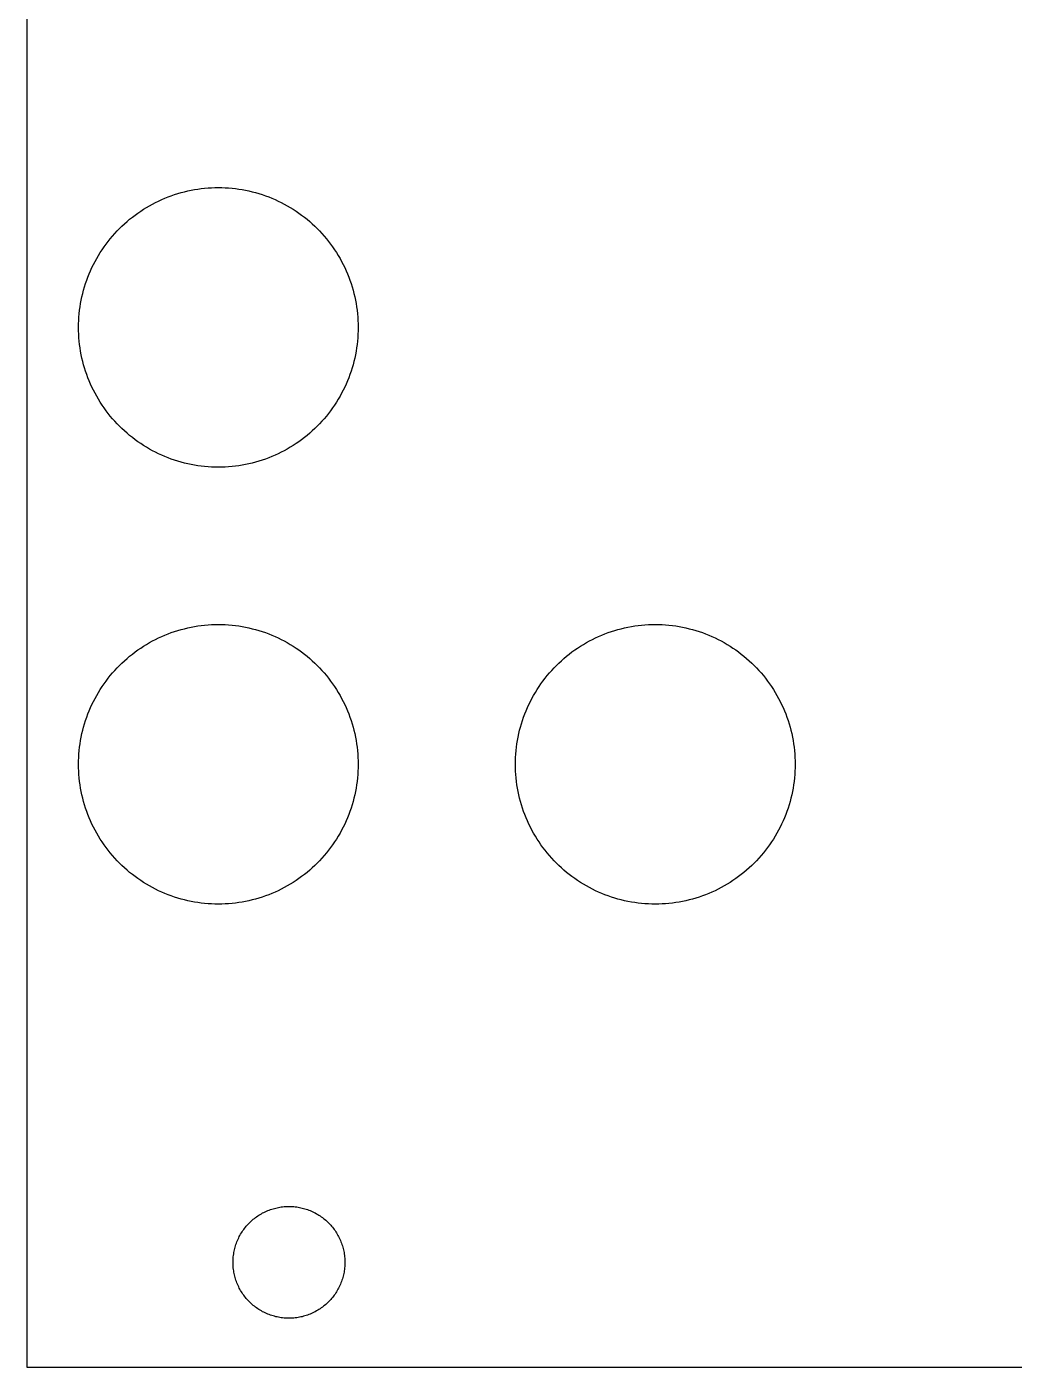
# Model space of a CAD drawing. Extents: x -30 to 30, y -11 to 117.
# Drawn here: x -30.48 to -2.23, y -11 to 27.35 of the extents above; entities that cross this region are included whole.
import ezdxf

# ---------------------------------------------------------------- set-up
doc = ezdxf.new("R2010")
doc.units = 0

msp = doc.modelspace()

# ---------------------------------------------------------------- linework, layer by layer
at = {"color": 34, "true_color": 0x008000}
for points in [[(-30.48, -10.999978, 0), (30.139894, -10.999978, 0), (30.139894, 117.499892, 0), (-30.48, 117.499892, 0), (-30.48, -10.999978, 0)], [(-28.999942, 18.750026, 0), (-28.998672, 18.84807, 0), (-28.995116, 18.946368, 0), (-28.98902, 19.044158, 0), (-28.980638, 19.142202, 0), (-28.96997, 19.239738, 0), (-28.956762, 19.33702, 0), (-28.941014, 19.433794, 0), (-28.92298, 19.530314, 0), (-28.90266, 19.626326, 0), (-28.880054, 19.72183, 0), (-28.855162, 19.816826, 0), (-28.82773, 19.91106, 0), (-28.798012, 20.004786, 0), (-28.766008, 20.097496, 0), (-28.731972, 20.189698, 0), (-28.695396, 20.28063, 0), (-28.656788, 20.371054, 0), (-28.615894, 20.460208, 0), (-28.572714, 20.548346, 0), (-28.527502, 20.635722, 0), (-28.480258, 20.721574, 0), (-28.430982, 20.80641, 0), (-28.37942, 20.889976, 0), (-28.325826, 20.972272, 0), (-28.2702, 21.053298, 0), (-28.212796, 21.1328, 0), (-28.15336, 21.211032, 0), (-28.091892, 21.287486, 0), (-28.0289, 21.36267, 0), (-27.963622, 21.43633, 0), (-27.89682, 21.508212, 0), (-27.828494, 21.57857, 0), (-27.758136, 21.646896, 0), (-27.686254, 21.713698, 0), (-27.612594, 21.778976, 0), (-27.53741, 21.841968, 0), (-27.460956, 21.903436, 0), (-27.382724, 21.962872, 0), (-27.303222, 22.020276, 0), (-27.222196, 22.075902, 0), (-27.1399, 22.129496, 0), (-27.056334, 22.181058, 0), (-26.971498, 22.230334, 0), (-26.885646, 22.277578, 0), (-26.79827, 22.32279, 0), (-26.710132, 22.36597, 0), (-26.620978, 22.406864, 0), (-26.530554, 22.445472, 0), (-26.439622, 22.482048, 0), (-26.34742, 22.516084, 0), (-26.25471, 22.548088, 0), (-26.160984, 22.577806, 0), (-26.06675, 22.605238, 0), (-25.971754, 22.63013, 0), (-25.87625, 22.652736, 0), (-25.780238, 22.673056, 0), (-25.683718, 22.69109, 0), (-25.586944, 22.706838, 0), (-25.489662, 22.720046, 0), (-25.392126, 22.730714, 0), (-25.294082, 22.739096, 0), (-25.196292, 22.745192, 0), (-25.097994, 22.748748, 0), (-24.99995, 22.750018, 0), (-24.901906, 22.748748, 0), (-24.803608, 22.745192, 0), (-24.705818, 22.739096, 0), (-24.607774, 22.730714, 0), (-24.510238, 22.720046, 0), (-24.412956, 22.706838, 0), (-24.316182, 22.69109, 0), (-24.219662, 22.673056, 0), (-24.12365, 22.652736, 0), (-24.028146, 22.63013, 0), (-23.93315, 22.605238, 0), (-23.838916, 22.577806, 0), (-23.74519, 22.548088, 0), (-23.65248, 22.516084, 0), (-23.560278, 22.482048, 0), (-23.469346, 22.445472, 0), (-23.378922, 22.406864, 0), (-23.289768, 22.36597, 0), (-23.20163, 22.32279, 0), (-23.114254, 22.277578, 0), (-23.028402, 22.230334, 0), (-22.943566, 22.181058, 0), (-22.86, 22.129496, 0), (-22.777704, 22.075902, 0), (-22.696678, 22.020276, 0), (-22.617176, 21.962872, 0), (-22.538944, 21.903436, 0), (-22.46249, 21.841968, 0), (-22.387306, 21.778976, 0), (-22.313646, 21.713698, 0), (-22.241764, 21.646896, 0), (-22.171406, 21.57857, 0), (-22.10308, 21.508212, 0), (-22.036278, 21.43633, 0), (-21.971, 21.36267, 0), (-21.908008, 21.287486, 0), (-21.84654, 21.211032, 0), (-21.787104, 21.1328, 0), (-21.7297, 21.053298, 0), (-21.674074, 20.972272, 0), (-21.62048, 20.889976, 0), (-21.568918, 20.80641, 0), (-21.519642, 20.721574, 0), (-21.472398, 20.635722, 0), (-21.427186, 20.548346, 0), (-21.384006, 20.460208, 0), (-21.343112, 20.371054, 0), (-21.304504, 20.28063, 0), (-21.267928, 20.189698, 0), (-21.233892, 20.097496, 0), (-21.201888, 20.004786, 0), (-21.17217, 19.91106, 0), (-21.144738, 19.816826, 0), (-21.119846, 19.72183, 0), (-21.09724, 19.626326, 0), (-21.07692, 19.530314, 0), (-21.058886, 19.433794, 0), (-21.043138, 19.33702, 0), (-21.02993, 19.239738, 0), (-21.019262, 19.142202, 0), (-21.01088, 19.044158, 0), (-21.004784, 18.946368, 0), (-21.001228, 18.84807, 0), (-20.999958, 18.750026, 0), (-21.001228, 18.651982, 0), (-21.004784, 18.553684, 0), (-21.01088, 18.455894, 0), (-21.019262, 18.35785, 0), (-21.02993, 18.260314, 0), (-21.043138, 18.163032, 0), (-21.058886, 18.066258, 0), (-21.07692, 17.969738, 0), (-21.09724, 17.873726, 0), (-21.119846, 17.778222, 0), (-21.144738, 17.683226, 0), (-21.17217, 17.588992, 0), (-21.201888, 17.495266, 0), (-21.233892, 17.402556, 0), (-21.267928, 17.310354, 0), (-21.304504, 17.219422, 0), (-21.343112, 17.128998, 0), (-21.384006, 17.039844, 0), (-21.427186, 16.951706, 0), (-21.472398, 16.86433, 0), (-21.519642, 16.778478, 0), (-21.568918, 16.693642, 0), (-21.62048, 16.610076, 0), (-21.674074, 16.52778, 0), (-21.7297, 16.446754, 0), (-21.787104, 16.367252, 0), (-21.84654, 16.28902, 0), (-21.908008, 16.212566, 0), (-21.971, 16.137382, 0), (-22.036278, 16.063722, 0), (-22.10308, 15.99184, 0), (-22.171406, 15.921482, 0), (-22.241764, 15.853156, 0), (-22.313646, 15.786354, 0), (-22.387306, 15.721076, 0), (-22.46249, 15.658084, 0), (-22.538944, 15.596616, 0), (-22.617176, 15.53718, 0), (-22.696678, 15.479776, 0), (-22.777704, 15.42415, 0), (-22.86, 15.370556, 0), (-22.943566, 15.318994, 0), (-23.028402, 15.269718, 0), (-23.114254, 15.222474, 0), (-23.20163, 15.177262, 0), (-23.289768, 15.134082, 0), (-23.378922, 15.093188, 0), (-23.469346, 15.05458, 0), (-23.560278, 15.018004, 0), (-23.65248, 14.983968, 0), (-23.74519, 14.951964, 0), (-23.838916, 14.922246, 0), (-23.93315, 14.894814, 0), (-24.028146, 14.869922, 0), (-24.12365, 14.847316, 0), (-24.219662, 14.826996, 0), (-24.316182, 14.808962, 0), (-24.412956, 14.793214, 0), (-24.510238, 14.780006, 0), (-24.607774, 14.769338, 0), (-24.705818, 14.760956, 0), (-24.803608, 14.75486, 0), (-24.901906, 14.751304, 0), (-24.99995, 14.750034, 0), (-25.097994, 14.751304, 0), (-25.196292, 14.75486, 0), (-25.294082, 14.760956, 0), (-25.392126, 14.769338, 0), (-25.489662, 14.780006, 0), (-25.586944, 14.793214, 0), (-25.683718, 14.808962, 0), (-25.780238, 14.826996, 0), (-25.87625, 14.847316, 0), (-25.971754, 14.869922, 0), (-26.06675, 14.894814, 0), (-26.160984, 14.922246, 0), (-26.25471, 14.951964, 0), (-26.34742, 14.983968, 0), (-26.439622, 15.018004, 0), (-26.530554, 15.05458, 0), (-26.620978, 15.093188, 0), (-26.710132, 15.134082, 0), (-26.79827, 15.177262, 0), (-26.885646, 15.222474, 0), (-26.971498, 15.269718, 0), (-27.056334, 15.318994, 0), (-27.1399, 15.370556, 0), (-27.222196, 15.42415, 0), (-27.303222, 15.479776, 0), (-27.382724, 15.53718, 0), (-27.460956, 15.596616, 0), (-27.53741, 15.658084, 0), (-27.612594, 15.721076, 0), (-27.686254, 15.786354, 0), (-27.758136, 15.853156, 0), (-27.828494, 15.921482, 0), (-27.89682, 15.99184, 0), (-27.963622, 16.063722, 0), (-28.0289, 16.137382, 0), (-28.091892, 16.212566, 0), (-28.15336, 16.28902, 0), (-28.212796, 16.367252, 0), (-28.2702, 16.446754, 0), (-28.325826, 16.52778, 0), (-28.37942, 16.610076, 0), (-28.430982, 16.693642, 0), (-28.480258, 16.778478, 0), (-28.527502, 16.86433, 0), (-28.572714, 16.951706, 0), (-28.615894, 17.039844, 0), (-28.656788, 17.128998, 0), (-28.695396, 17.219422, 0), (-28.731972, 17.310354, 0), (-28.766008, 17.402556, 0), (-28.798012, 17.495266, 0), (-28.82773, 17.588992, 0), (-28.855162, 17.683226, 0), (-28.880054, 17.778222, 0), (-28.90266, 17.873726, 0), (-28.92298, 17.969738, 0), (-28.941014, 18.066258, 0), (-28.956762, 18.163032, 0), (-28.96997, 18.260314, 0), (-28.980638, 18.35785, 0), (-28.98902, 18.455894, 0), (-28.995116, 18.553684, 0), (-28.998672, 18.651982, 0), (-28.999942, 18.750026, 0)], [(-28.999942, 6.249924, 0), (-28.998672, 6.347968, 0), (-28.995116, 6.446266, 0), (-28.98902, 6.544056, 0), (-28.980638, 6.6421, 0), (-28.96997, 6.739636, 0), (-28.956762, 6.836918, 0), (-28.941014, 6.933692, 0), (-28.92298, 7.030212, 0), (-28.90266, 7.126224, 0), (-28.880054, 7.221728, 0), (-28.855162, 7.316724, 0), (-28.82773, 7.410958, 0), (-28.798012, 7.504684, 0), (-28.766008, 7.597394, 0), (-28.731972, 7.689596, 0), (-28.695396, 7.780528, 0), (-28.656788, 7.870952, 0), (-28.615894, 7.960106, 0), (-28.572714, 8.048244, 0), (-28.527502, 8.13562, 0), (-28.480258, 8.221472, 0), (-28.430982, 8.306308, 0), (-28.37942, 8.389874, 0), (-28.325826, 8.47217, 0), (-28.2702, 8.553196, 0), (-28.212796, 8.632698, 0), (-28.15336, 8.71093, 0), (-28.091892, 8.787384, 0), (-28.0289, 8.862568, 0), (-27.963622, 8.936228, 0), (-27.89682, 9.00811, 0), (-27.828494, 9.078468, 0), (-27.758136, 9.146794, 0), (-27.686254, 9.213596, 0), (-27.612594, 9.278874, 0), (-27.53741, 9.341866, 0), (-27.460956, 9.403334, 0), (-27.382724, 9.46277, 0), (-27.303222, 9.520174, 0), (-27.222196, 9.5758, 0), (-27.1399, 9.629394, 0), (-27.056334, 9.680956, 0), (-26.971498, 9.730232, 0), (-26.885646, 9.777476, 0), (-26.79827, 9.822688, 0), (-26.710132, 9.865868, 0), (-26.620978, 9.906762, 0), (-26.530554, 9.94537, 0), (-26.439622, 9.981946, 0), (-26.34742, 10.015982, 0), (-26.25471, 10.047986, 0), (-26.160984, 10.077704, 0), (-26.06675, 10.105136, 0), (-25.971754, 10.130028, 0), (-25.87625, 10.152634, 0), (-25.780238, 10.172954, 0), (-25.683718, 10.190988, 0), (-25.586944, 10.206736, 0), (-25.489662, 10.219944, 0), (-25.392126, 10.230612, 0), (-25.294082, 10.238994, 0), (-25.196292, 10.24509, 0), (-25.097994, 10.248646, 0), (-24.99995, 10.249916, 0), (-24.901906, 10.248646, 0), (-24.803608, 10.24509, 0), (-24.705818, 10.238994, 0), (-24.607774, 10.230612, 0), (-24.510238, 10.219944, 0), (-24.412956, 10.206736, 0), (-24.316182, 10.190988, 0), (-24.219662, 10.172954, 0), (-24.12365, 10.152634, 0), (-24.028146, 10.130028, 0), (-23.93315, 10.105136, 0), (-23.838916, 10.077704, 0), (-23.74519, 10.047986, 0), (-23.65248, 10.015982, 0), (-23.560278, 9.981946, 0), (-23.469346, 9.94537, 0), (-23.378922, 9.906762, 0), (-23.289768, 9.865868, 0), (-23.20163, 9.822688, 0), (-23.114254, 9.777476, 0), (-23.028402, 9.730232, 0), (-22.943566, 9.680956, 0), (-22.86, 9.629394, 0), (-22.777704, 9.5758, 0), (-22.696678, 9.520174, 0), (-22.617176, 9.46277, 0), (-22.538944, 9.403334, 0), (-22.46249, 9.341866, 0), (-22.387306, 9.278874, 0), (-22.313646, 9.213596, 0), (-22.241764, 9.146794, 0), (-22.171406, 9.078468, 0), (-22.10308, 9.00811, 0), (-22.036278, 8.936228, 0), (-21.971, 8.862568, 0), (-21.908008, 8.787384, 0), (-21.84654, 8.71093, 0), (-21.787104, 8.632698, 0), (-21.7297, 8.553196, 0), (-21.674074, 8.47217, 0), (-21.62048, 8.389874, 0), (-21.568918, 8.306308, 0), (-21.519642, 8.221472, 0), (-21.472398, 8.13562, 0), (-21.427186, 8.048244, 0), (-21.384006, 7.960106, 0), (-21.343112, 7.870952, 0), (-21.304504, 7.780528, 0), (-21.267928, 7.689596, 0), (-21.233892, 7.597394, 0), (-21.201888, 7.504684, 0), (-21.17217, 7.410958, 0), (-21.144738, 7.316724, 0), (-21.119846, 7.221728, 0), (-21.09724, 7.126224, 0), (-21.07692, 7.030212, 0), (-21.058886, 6.933692, 0), (-21.043138, 6.836918, 0), (-21.02993, 6.739636, 0), (-21.019262, 6.6421, 0), (-21.01088, 6.544056, 0), (-21.004784, 6.446266, 0), (-21.001228, 6.347968, 0), (-20.999958, 6.249924, 0), (-21.001228, 6.15188, 0), (-21.004784, 6.053582, 0), (-21.01088, 5.955792, 0), (-21.019262, 5.857748, 0), (-21.02993, 5.760212, 0), (-21.043138, 5.66293, 0), (-21.058886, 5.566156, 0), (-21.07692, 5.469636, 0), (-21.09724, 5.373624, 0), (-21.119846, 5.27812, 0), (-21.144738, 5.183124, 0), (-21.17217, 5.08889, 0), (-21.201888, 4.995164, 0), (-21.233892, 4.902454, 0), (-21.267928, 4.810252, 0), (-21.304504, 4.71932, 0), (-21.343112, 4.628896, 0), (-21.384006, 4.539742, 0), (-21.427186, 4.451604, 0), (-21.472398, 4.364228, 0), (-21.519642, 4.278376, 0), (-21.568918, 4.19354, 0), (-21.62048, 4.109974, 0), (-21.674074, 4.027678, 0), (-21.7297, 3.946652, 0), (-21.787104, 3.86715, 0), (-21.84654, 3.788918, 0), (-21.908008, 3.712464, 0), (-21.971, 3.63728, 0), (-22.036278, 3.56362, 0), (-22.10308, 3.491738, 0), (-22.171406, 3.42138, 0), (-22.241764, 3.353054, 0), (-22.313646, 3.286252, 0), (-22.387306, 3.220974, 0), (-22.46249, 3.157982, 0), (-22.538944, 3.096514, 0), (-22.617176, 3.037078, 0), (-22.696678, 2.979674, 0), (-22.777704, 2.924048, 0), (-22.86, 2.870454, 0), (-22.943566, 2.818892, 0), (-23.028402, 2.769616, 0), (-23.114254, 2.722372, 0), (-23.20163, 2.67716, 0), (-23.289768, 2.63398, 0), (-23.378922, 2.593086, 0), (-23.469346, 2.554478, 0), (-23.560278, 2.517902, 0), (-23.65248, 2.483866, 0), (-23.74519, 2.451862, 0), (-23.838916, 2.422144, 0), (-23.93315, 2.394712, 0), (-24.028146, 2.36982, 0), (-24.12365, 2.347214, 0), (-24.219662, 2.326894, 0), (-24.316182, 2.30886, 0), (-24.412956, 2.293112, 0), (-24.510238, 2.279904, 0), (-24.607774, 2.269236, 0), (-24.705818, 2.260854, 0), (-24.803608, 2.254758, 0), (-24.901906, 2.251202, 0), (-24.99995, 2.249932, 0), (-25.097994, 2.251202, 0), (-25.196292, 2.254758, 0), (-25.294082, 2.260854, 0), (-25.392126, 2.269236, 0), (-25.489662, 2.279904, 0), (-25.586944, 2.293112, 0), (-25.683718, 2.30886, 0), (-25.780238, 2.326894, 0), (-25.87625, 2.347214, 0), (-25.971754, 2.36982, 0), (-26.06675, 2.394712, 0), (-26.160984, 2.422144, 0), (-26.25471, 2.451862, 0), (-26.34742, 2.483866, 0), (-26.439622, 2.517902, 0), (-26.530554, 2.554478, 0), (-26.620978, 2.593086, 0), (-26.710132, 2.63398, 0), (-26.79827, 2.67716, 0), (-26.885646, 2.722372, 0), (-26.971498, 2.769616, 0), (-27.056334, 2.818892, 0), (-27.1399, 2.870454, 0), (-27.222196, 2.924048, 0), (-27.303222, 2.979674, 0), (-27.382724, 3.037078, 0), (-27.460956, 3.096514, 0), (-27.53741, 3.157982, 0), (-27.612594, 3.220974, 0), (-27.686254, 3.286252, 0), (-27.758136, 3.353054, 0), (-27.828494, 3.42138, 0), (-27.89682, 3.491738, 0), (-27.963622, 3.56362, 0), (-28.0289, 3.63728, 0), (-28.091892, 3.712464, 0), (-28.15336, 3.788918, 0), (-28.212796, 3.86715, 0), (-28.2702, 3.946652, 0), (-28.325826, 4.027678, 0), (-28.37942, 4.109974, 0), (-28.430982, 4.19354, 0), (-28.480258, 4.278376, 0), (-28.527502, 4.364228, 0), (-28.572714, 4.451604, 0), (-28.615894, 4.539742, 0), (-28.656788, 4.628896, 0), (-28.695396, 4.71932, 0), (-28.731972, 4.810252, 0), (-28.766008, 4.902454, 0), (-28.798012, 4.995164, 0), (-28.82773, 5.08889, 0), (-28.855162, 5.183124, 0), (-28.880054, 5.27812, 0), (-28.90266, 5.373624, 0), (-28.92298, 5.469636, 0), (-28.941014, 5.566156, 0), (-28.956762, 5.66293, 0), (-28.96997, 5.760212, 0), (-28.980638, 5.857748, 0), (-28.98902, 5.955792, 0), (-28.995116, 6.053582, 0), (-28.998672, 6.15188, 0), (-28.999942, 6.249924, 0)], [(-16.500094, 6.249924, 0), (-16.498824, 6.347968, 0), (-16.495268, 6.446266, 0), (-16.489172, 6.544056, 0), (-16.48079, 6.6421, 0), (-16.470122, 6.739636, 0), (-16.456914, 6.836918, 0), (-16.441166, 6.933692, 0), (-16.423132, 7.030212, 0), (-16.402812, 7.126224, 0), (-16.380206, 7.221728, 0), (-16.355314, 7.316724, 0), (-16.327882, 7.410958, 0), (-16.298164, 7.504684, 0), (-16.26616, 7.597394, 0), (-16.232124, 7.689596, 0), (-16.195548, 7.780528, 0), (-16.15694, 7.870952, 0), (-16.116046, 7.960106, 0), (-16.072866, 8.048244, 0), (-16.027654, 8.13562, 0), (-15.98041, 8.221472, 0), (-15.931134, 8.306308, 0), (-15.879572, 8.389874, 0), (-15.825978, 8.47217, 0), (-15.770352, 8.553196, 0), (-15.712948, 8.632698, 0), (-15.653512, 8.71093, 0), (-15.592044, 8.787384, 0), (-15.529052, 8.862568, 0), (-15.463774, 8.936228, 0), (-15.396972, 9.00811, 0), (-15.328646, 9.078468, 0), (-15.258288, 9.146794, 0), (-15.186406, 9.213596, 0), (-15.112746, 9.278874, 0), (-15.037562, 9.341866, 0), (-14.961108, 9.403334, 0), (-14.882876, 9.46277, 0), (-14.803374, 9.520174, 0), (-14.722348, 9.5758, 0), (-14.640052, 9.629394, 0), (-14.556486, 9.680956, 0), (-14.47165, 9.730232, 0), (-14.385798, 9.777476, 0), (-14.298422, 9.822688, 0), (-14.210284, 9.865868, 0), (-14.12113, 9.906762, 0), (-14.030706, 9.94537, 0), (-13.939774, 9.981946, 0), (-13.847572, 10.015982, 0), (-13.754862, 10.047986, 0), (-13.661136, 10.077704, 0), (-13.566902, 10.105136, 0), (-13.471906, 10.130028, 0), (-13.376402, 10.152634, 0), (-13.28039, 10.172954, 0), (-13.18387, 10.190988, 0), (-13.087096, 10.206736, 0), (-12.989814, 10.219944, 0), (-12.892278, 10.230612, 0), (-12.794234, 10.238994, 0), (-12.696444, 10.24509, 0), (-12.598146, 10.248646, 0), (-12.500102, 10.249916, 0), (-12.402058, 10.248646, 0), (-12.30376, 10.24509, 0), (-12.20597, 10.238994, 0), (-12.107926, 10.230612, 0), (-12.01039, 10.219944, 0), (-11.913108, 10.206736, 0), (-11.816334, 10.190988, 0), (-11.719814, 10.172954, 0), (-11.623802, 10.152634, 0), (-11.528298, 10.130028, 0), (-11.433302, 10.105136, 0), (-11.339068, 10.077704, 0), (-11.245342, 10.047986, 0), (-11.152632, 10.015982, 0), (-11.06043, 9.981946, 0), (-10.969498, 9.94537, 0), (-10.879074, 9.906762, 0), (-10.78992, 9.865868, 0), (-10.701782, 9.822688, 0), (-10.614406, 9.777476, 0), (-10.528554, 9.730232, 0), (-10.443718, 9.680956, 0), (-10.360152, 9.629394, 0), (-10.277856, 9.5758, 0), (-10.19683, 9.520174, 0), (-10.117328, 9.46277, 0), (-10.039096, 9.403334, 0), (-9.962642, 9.341866, 0), (-9.887458, 9.278874, 0), (-9.813798, 9.213596, 0), (-9.741916, 9.146794, 0), (-9.671558, 9.078468, 0), (-9.603232, 9.00811, 0), (-9.53643, 8.936228, 0), (-9.471152, 8.862568, 0), (-9.40816, 8.787384, 0), (-9.346692, 8.71093, 0), (-9.287256, 8.632698, 0), (-9.229852, 8.553196, 0), (-9.174226, 8.47217, 0), (-9.120632, 8.389874, 0), (-9.06907, 8.306308, 0), (-9.019794, 8.221472, 0), (-8.97255, 8.13562, 0), (-8.927338, 8.048244, 0), (-8.884158, 7.960106, 0), (-8.843264, 7.870952, 0), (-8.804656, 7.780528, 0), (-8.76808, 7.689596, 0), (-8.734044, 7.597394, 0), (-8.70204, 7.504684, 0), (-8.672322, 7.410958, 0), (-8.64489, 7.316724, 0), (-8.619998, 7.221728, 0), (-8.597392, 7.126224, 0), (-8.577072, 7.030212, 0), (-8.559038, 6.933692, 0), (-8.54329, 6.836918, 0), (-8.530082, 6.739636, 0), (-8.519414, 6.6421, 0), (-8.511032, 6.544056, 0), (-8.504936, 6.446266, 0), (-8.50138, 6.347968, 0), (-8.50011, 6.249924, 0), (-8.50138, 6.15188, 0), (-8.504936, 6.053582, 0), (-8.511032, 5.955792, 0), (-8.519414, 5.857748, 0), (-8.530082, 5.760212, 0), (-8.54329, 5.66293, 0), (-8.559038, 5.566156, 0), (-8.577072, 5.469636, 0), (-8.597392, 5.373624, 0), (-8.619998, 5.27812, 0), (-8.64489, 5.183124, 0), (-8.672322, 5.08889, 0), (-8.70204, 4.995164, 0), (-8.734044, 4.902454, 0), (-8.76808, 4.810252, 0), (-8.804656, 4.71932, 0), (-8.843264, 4.628896, 0), (-8.884158, 4.539742, 0), (-8.927338, 4.451604, 0), (-8.97255, 4.364228, 0), (-9.019794, 4.278376, 0), (-9.06907, 4.19354, 0), (-9.120632, 4.109974, 0), (-9.174226, 4.027678, 0), (-9.229852, 3.946652, 0), (-9.287256, 3.86715, 0), (-9.346692, 3.788918, 0), (-9.40816, 3.712464, 0), (-9.471152, 3.63728, 0), (-9.53643, 3.56362, 0), (-9.603232, 3.491738, 0), (-9.671558, 3.42138, 0), (-9.741916, 3.353054, 0), (-9.813798, 3.286252, 0), (-9.887458, 3.220974, 0), (-9.962642, 3.157982, 0), (-10.039096, 3.096514, 0), (-10.117328, 3.037078, 0), (-10.19683, 2.979674, 0), (-10.277856, 2.924048, 0), (-10.360152, 2.870454, 0), (-10.443718, 2.818892, 0), (-10.528554, 2.769616, 0), (-10.614406, 2.722372, 0), (-10.701782, 2.67716, 0), (-10.78992, 2.63398, 0), (-10.879074, 2.593086, 0), (-10.969498, 2.554478, 0), (-11.06043, 2.517902, 0), (-11.152632, 2.483866, 0), (-11.245342, 2.451862, 0), (-11.339068, 2.422144, 0), (-11.433302, 2.394712, 0), (-11.528298, 2.36982, 0), (-11.623802, 2.347214, 0), (-11.719814, 2.326894, 0), (-11.816334, 2.30886, 0), (-11.913108, 2.293112, 0), (-12.01039, 2.279904, 0), (-12.107926, 2.269236, 0), (-12.20597, 2.260854, 0), (-12.30376, 2.254758, 0), (-12.402058, 2.251202, 0), (-12.500102, 2.249932, 0), (-12.598146, 2.251202, 0), (-12.696444, 2.254758, 0), (-12.794234, 2.260854, 0), (-12.892278, 2.269236, 0), (-12.989814, 2.279904, 0), (-13.087096, 2.293112, 0), (-13.18387, 2.30886, 0), (-13.28039, 2.326894, 0), (-13.376402, 2.347214, 0), (-13.471906, 2.36982, 0), (-13.566902, 2.394712, 0), (-13.661136, 2.422144, 0), (-13.754862, 2.451862, 0), (-13.847572, 2.483866, 0), (-13.939774, 2.517902, 0), (-14.030706, 2.554478, 0), (-14.12113, 2.593086, 0), (-14.210284, 2.63398, 0), (-14.298422, 2.67716, 0), (-14.385798, 2.722372, 0), (-14.47165, 2.769616, 0), (-14.556486, 2.818892, 0), (-14.640052, 2.870454, 0), (-14.722348, 2.924048, 0), (-14.803374, 2.979674, 0), (-14.882876, 3.037078, 0), (-14.961108, 3.096514, 0), (-15.037562, 3.157982, 0), (-15.112746, 3.220974, 0), (-15.186406, 3.286252, 0), (-15.258288, 3.353054, 0), (-15.328646, 3.42138, 0), (-15.396972, 3.491738, 0), (-15.463774, 3.56362, 0), (-15.529052, 3.63728, 0), (-15.592044, 3.712464, 0), (-15.653512, 3.788918, 0), (-15.712948, 3.86715, 0), (-15.770352, 3.946652, 0), (-15.825978, 4.027678, 0), (-15.879572, 4.109974, 0), (-15.931134, 4.19354, 0), (-15.98041, 4.278376, 0), (-16.027654, 4.364228, 0), (-16.072866, 4.451604, 0), (-16.116046, 4.539742, 0), (-16.15694, 4.628896, 0), (-16.195548, 4.71932, 0), (-16.232124, 4.810252, 0), (-16.26616, 4.902454, 0), (-16.298164, 4.995164, 0), (-16.327882, 5.08889, 0), (-16.355314, 5.183124, 0), (-16.380206, 5.27812, 0), (-16.402812, 5.373624, 0), (-16.423132, 5.469636, 0), (-16.441166, 5.566156, 0), (-16.456914, 5.66293, 0), (-16.470122, 5.760212, 0), (-16.48079, 5.857748, 0), (-16.489172, 5.955792, 0), (-16.495268, 6.053582, 0), (-16.498824, 6.15188, 0), (-16.500094, 6.249924, 0)], [(-24.579834, -7.999984, 0), (-24.579326, -7.959852, 0), (-24.577802, -7.91972, 0), (-24.575262, -7.879588, 0), (-24.571706, -7.839456, 0), (-24.567134, -7.799578, 0), (-24.5618, -7.7597, 0), (-24.555196, -7.720076, 0), (-24.547576, -7.680452, 0), (-24.539194, -7.641082, 0), (-24.529542, -7.60222, 0), (-24.519128, -7.563358, 0), (-24.507698, -7.52475, 0), (-24.495252, -7.486396, 0), (-24.48179, -7.44855, 0), (-24.467566, -7.410958, 0), (-24.452326, -7.373874, 0), (-24.43607, -7.337044, 0), (-24.418798, -7.300722, 0), (-24.400764, -7.264654, 0), (-24.381968, -7.229094, 0), (-24.362156, -7.194296, 0), (-24.341328, -7.159752, 0), (-24.319992, -7.125716, 0), (-24.297386, -7.092442, 0), (-24.274272, -7.059676, 0), (-24.250142, -7.027418, 0), (-24.225504, -6.995668, 0), (-24.19985, -6.96468, 0), (-24.173434, -6.934454, 0), (-24.146256, -6.904736, 0), (-24.118316, -6.87578, 0), (-24.089614, -6.847586, 0), (-24.060404, -6.8199, 0), (-24.030432, -6.79323, 0), (-23.999698, -6.767322, 0), (-23.968456, -6.741922, 0), (-23.936452, -6.717538, 0), (-23.90394, -6.693916, 0), (-23.87092, -6.671056, 0), (-23.837138, -6.649212, 0), (-23.802848, -6.627876, 0), (-23.768304, -6.60781, 0), (-23.732998, -6.588252, 0), (-23.697184, -6.569964, 0), (-23.661116, -6.552184, 0), (-23.62454, -6.535674, 0), (-23.587456, -6.519926, 0), (-23.550118, -6.505194, 0), (-23.512272, -6.491224, 0), (-23.474172, -6.47827, 0), (-23.435818, -6.466332, 0), (-23.39721, -6.45541, 0), (-23.358348, -6.445504, 0), (-23.318978, -6.43636, 0), (-23.279608, -6.428486, 0), (-23.239984, -6.421374, 0), (-23.20036, -6.415278, 0), (-23.160482, -6.410198, 0), (-23.12035, -6.406134, 0), (-23.080472, -6.403086, 0), (-23.040086, -6.401054, 0), (-22.999954, -6.400038, 0), (-22.959822, -6.400038, 0), (-22.91969, -6.401054, 0), (-22.879304, -6.403086, 0), (-22.839426, -6.406134, 0), (-22.799294, -6.410198, 0), (-22.759416, -6.415278, 0), (-22.719792, -6.421374, 0), (-22.680168, -6.428486, 0), (-22.640798, -6.43636, 0), (-22.601428, -6.445504, 0), (-22.562566, -6.45541, 0), (-22.523958, -6.466332, 0), (-22.485604, -6.47827, 0), (-22.447504, -6.491224, 0), (-22.409658, -6.505194, 0), (-22.37232, -6.519926, 0), (-22.335236, -6.535674, 0), (-22.29866, -6.552184, 0), (-22.262592, -6.569964, 0), (-22.226778, -6.588252, 0), (-22.191472, -6.60781, 0), (-22.156928, -6.627876, 0), (-22.122638, -6.649212, 0), (-22.088856, -6.671056, 0), (-22.055836, -6.693916, 0), (-22.023324, -6.717538, 0), (-21.99132, -6.741922, 0), (-21.960078, -6.767322, 0), (-21.929344, -6.79323, 0), (-21.899372, -6.8199, 0), (-21.870162, -6.847586, 0), (-21.84146, -6.87578, 0), (-21.81352, -6.904736, 0), (-21.786342, -6.934454, 0), (-21.759926, -6.96468, 0), (-21.734272, -6.995668, 0), (-21.709634, -7.027418, 0), (-21.685504, -7.059676, 0), (-21.66239, -7.092442, 0), (-21.639784, -7.125716, 0), (-21.618448, -7.159752, 0), (-21.59762, -7.194296, 0), (-21.577808, -7.229094, 0), (-21.559012, -7.264654, 0), (-21.540978, -7.300722, 0), (-21.523706, -7.337044, 0), (-21.50745, -7.373874, 0), (-21.49221, -7.410958, 0), (-21.477986, -7.44855, 0), (-21.464524, -7.486396, 0), (-21.452078, -7.52475, 0), (-21.440648, -7.563358, 0), (-21.430234, -7.60222, 0), (-21.420582, -7.641082, 0), (-21.4122, -7.680452, 0), (-21.40458, -7.720076, 0), (-21.397976, -7.7597, 0), (-21.392642, -7.799578, 0), (-21.38807, -7.839456, 0), (-21.384514, -7.879588, 0), (-21.381974, -7.91972, 0), (-21.38045, -7.959852, 0), (-21.379942, -7.999984, 0), (-21.38045, -8.040116, 0), (-21.381974, -8.080248, 0), (-21.384514, -8.12038, 0), (-21.38807, -8.160512, 0), (-21.392642, -8.20039, 0), (-21.397976, -8.240268, 0), (-21.40458, -8.279892, 0), (-21.4122, -8.319516, 0), (-21.420582, -8.358886, 0), (-21.430234, -8.397748, 0), (-21.440648, -8.43661, 0), (-21.452078, -8.475218, 0), (-21.464524, -8.513572, 0), (-21.477986, -8.551418, 0), (-21.49221, -8.58901, 0), (-21.50745, -8.626094, 0), (-21.523706, -8.662924, 0), (-21.540978, -8.699246, 0), (-21.559012, -8.735314, 0), (-21.577808, -8.770874, 0), (-21.59762, -8.805672, 0), (-21.618448, -8.840216, 0), (-21.639784, -8.874252, 0), (-21.66239, -8.907526, 0), (-21.685504, -8.940292, 0), (-21.709634, -8.97255, 0), (-21.734272, -9.0043, 0), (-21.759926, -9.035288, 0), (-21.786342, -9.065514, 0), (-21.81352, -9.095232, 0), (-21.84146, -9.124188, 0), (-21.870162, -9.152382, 0), (-21.899372, -9.180068, 0), (-21.929344, -9.206738, 0), (-21.960078, -9.232646, 0), (-21.99132, -9.258046, 0), (-22.023324, -9.28243, 0), (-22.055836, -9.306052, 0), (-22.088856, -9.328912, 0), (-22.122638, -9.350756, 0), (-22.156928, -9.372092, 0), (-22.191472, -9.392158, 0), (-22.226778, -9.411716, 0), (-22.262592, -9.430004, 0), (-22.29866, -9.447784, 0), (-22.335236, -9.464294, 0), (-22.37232, -9.480042, 0), (-22.409658, -9.494774, 0), (-22.447504, -9.508744, 0), (-22.485604, -9.521698, 0), (-22.523958, -9.533636, 0), (-22.562566, -9.544558, 0), (-22.601428, -9.554464, 0), (-22.640798, -9.563608, 0), (-22.680168, -9.571482, 0), (-22.719792, -9.578594, 0), (-22.759416, -9.58469, 0), (-22.799294, -9.58977, 0), (-22.839426, -9.593834, 0), (-22.879304, -9.596882, 0), (-22.91969, -9.598914, 0), (-22.959822, -9.59993, 0), (-22.999954, -9.59993, 0), (-23.040086, -9.598914, 0), (-23.080472, -9.596882, 0), (-23.12035, -9.593834, 0), (-23.160482, -9.58977, 0), (-23.20036, -9.58469, 0), (-23.239984, -9.578594, 0), (-23.279608, -9.571482, 0), (-23.318978, -9.563608, 0), (-23.358348, -9.554464, 0), (-23.39721, -9.544558, 0), (-23.435818, -9.533636, 0), (-23.474172, -9.521698, 0), (-23.512272, -9.508744, 0), (-23.550118, -9.494774, 0), (-23.587456, -9.480042, 0), (-23.62454, -9.464294, 0), (-23.661116, -9.447784, 0), (-23.697184, -9.430004, 0), (-23.732998, -9.411716, 0), (-23.768304, -9.392158, 0), (-23.802848, -9.372092, 0), (-23.837138, -9.350756, 0), (-23.87092, -9.328912, 0), (-23.90394, -9.306052, 0), (-23.936452, -9.28243, 0), (-23.968456, -9.258046, 0), (-23.999698, -9.232646, 0), (-24.030432, -9.206738, 0), (-24.060404, -9.180068, 0), (-24.089614, -9.152382, 0), (-24.118316, -9.124188, 0), (-24.146256, -9.095232, 0), (-24.173434, -9.065514, 0), (-24.19985, -9.035288, 0), (-24.225504, -9.0043, 0), (-24.250142, -8.97255, 0), (-24.274272, -8.940292, 0), (-24.297386, -8.907526, 0), (-24.319992, -8.874252, 0), (-24.341328, -8.840216, 0), (-24.362156, -8.805672, 0), (-24.381968, -8.770874, 0), (-24.400764, -8.735314, 0), (-24.418798, -8.699246, 0), (-24.43607, -8.662924, 0), (-24.452326, -8.626094, 0), (-24.467566, -8.58901, 0), (-24.48179, -8.551418, 0), (-24.495252, -8.513572, 0), (-24.507698, -8.475218, 0), (-24.519128, -8.43661, 0), (-24.529542, -8.397748, 0), (-24.539194, -8.358886, 0), (-24.547576, -8.319516, 0), (-24.555196, -8.279892, 0), (-24.5618, -8.240268, 0), (-24.567134, -8.20039, 0), (-24.571706, -8.160512, 0), (-24.575262, -8.12038, 0), (-24.577802, -8.080248, 0), (-24.579326, -8.040116, 0), (-24.579834, -7.999984, 0)]]:
    msp.add_polyline3d(points, close=True, dxfattribs=at)
at = {"color": 5, "true_color": 0x0000ff}
msp.add_polyline3d([(30.13989, -10.99997, 0), (30.13989, 117.49989, 0), (-30.47999, 117.49989, 0), (-30.47999, -10.99997, 0), (30.13989, -10.99997, 0)], close=True, dxfattribs=at)

doc.saveas('drawing.dxf')
